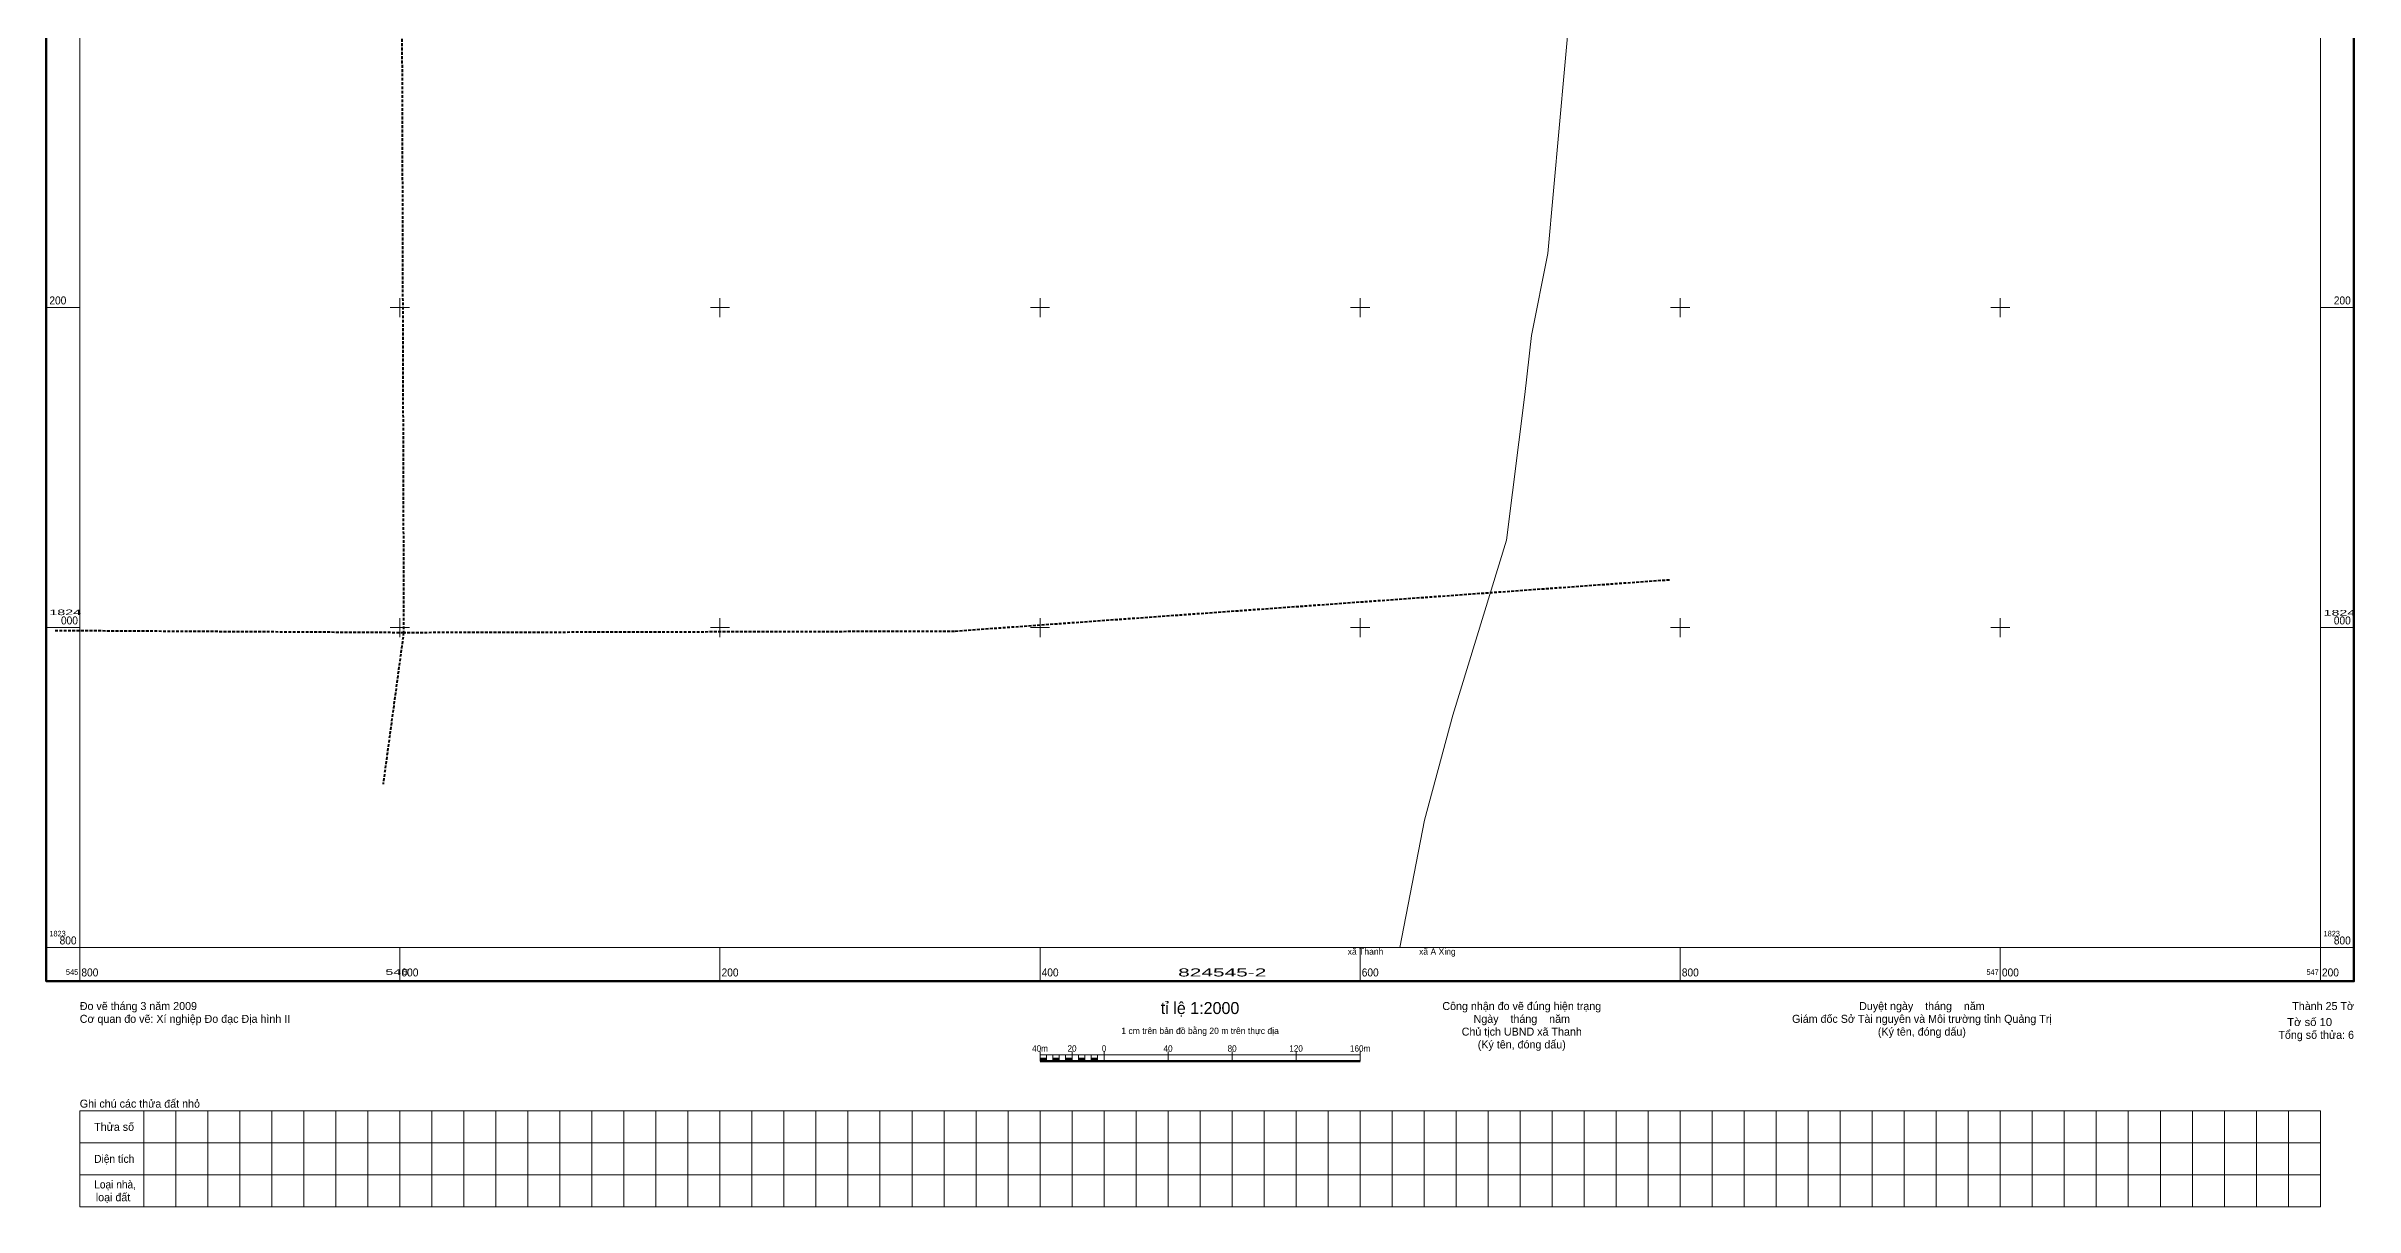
# Model space of a CAD drawing. Header units: metres. Extents: x 545779 to 547235, y 1823638 to 1825358.
# Drawn here: x 545779 to 547222, y 1823638 to 1824363 of the extents above; entities that cross this region are included whole.
import ezdxf
from ezdxf.enums import TextEntityAlignment as Align

# ---------------------------------------------------------------- set-up
doc = ezdxf.new("R2010")
doc.units = ezdxf.units.M
doc.header["$LTSCALE"] = 0.6
doc.linetypes.add('MEDIUM_DASHED', pattern=[4.5, 3, -1.5])
for name, color, linetype, lineweight in [('46', 7, 'Continuous', 13), ('50', 7, 'MEDIUM_DASHED', 40), ('62', 7, 'Continuous', 13)]:
    doc.layers.add(name, color=color, linetype=linetype, lineweight=lineweight)

msp = doc.modelspace()

# ---------------------------------------------------------------- hatches: boundary and pattern name
at = {"layer": '62'}
for points in [[(546400, 1823729), (546400, 1823731), (546404, 1823731), (546404, 1823729)], [(546408, 1823729), (546408, 1823731), (546412, 1823731), (546412, 1823729)], [(546416, 1823729), (546416, 1823731), (546420, 1823731), (546420, 1823729)], [(546424, 1823729), (546424, 1823731), (546428, 1823731), (546428, 1823729)], [(546432, 1823729), (546432, 1823731), (546436, 1823731), (546436, 1823729)]]:
    msp.add_hatch(color=256, dxfattribs=at).paths.add_polyline_path(points)

# ---------------------------------------------------------------- linework, layer by layer
at = {"layer": '46'}
msp.add_lwpolyline([(546624.73, 1823800), (546640.14, 1823879.68), (546653.81, 1823929.84), (546658, 1823945.22), (546691.49, 1824054.69), (546702.95, 1824145.79), (546707.04, 1824182.66), (546717.28, 1824233.87), (546731.44, 1824390.42)], dxfattribs=at)
at = {"layer": '50'}
msp.add_line((546002.34, 1823996.81), (545989.5, 1823902.17), dxfattribs=at)
for points in [[(546000.34, 1824702.76), (546002.34, 1823996.81)], [(546793.22, 1824029.75), (546346.56, 1823997.64), (546002.34, 1823996.81), (545783.95, 1823998.07)]]:
    msp.add_lwpolyline(points, dxfattribs=at)
at = {"layer": '62'}
for p, q in [((545800, 1824200), (545779, 1824200)), ((545994, 1824200), (546006, 1824200)), ((546000, 1824194), (546000, 1824206)), ((546194, 1824200), (546206, 1824200)), ((546200, 1824194), (546200, 1824206)), ((546394, 1824200), (546406, 1824200)), ((546400, 1824194), (546400, 1824206)), ((546594, 1824200), (546606, 1824200)), ((546600, 1824194), (546600, 1824206)), ((546794, 1824200), (546806, 1824200)), ((546800, 1824194), (546800, 1824206)), ((546994, 1824200), (547006, 1824200)), ((547000, 1824194), (547000, 1824206)), ((547200, 1824200), (547221, 1824200)), ((545800, 1824000), (545779, 1824000)), ((545994, 1824000), (546006, 1824000)), ((546000, 1823994), (546000, 1824006)), ((546194, 1824000), (546206, 1824000)), ((546200, 1823994), (546200, 1824006)), ((546394, 1824000), (546406, 1824000)), ((546400, 1823994), (546400, 1824006)), ((546594, 1824000), (546606, 1824000)), ((546600, 1823994), (546600, 1824006)), ((546794, 1824000), (546806, 1824000)), ((546800, 1823994), (546800, 1824006)), ((546994, 1824000), (547006, 1824000)), ((547000, 1823994), (547000, 1824006)), ((547200, 1824000), (547221, 1824000)), ((545800, 1823800), (545779, 1823800)), ((545800, 1823800), (545800, 1823779)), ((546000, 1823800), (546000, 1823779)), ((546200, 1823800), (546200, 1823779)), ((546400, 1823800), (546400, 1823779)), ((546600, 1823800), (546600, 1823779)), ((546800, 1823800), (546800, 1823779)), ((547000, 1823800), (547000, 1823779)), ((547200, 1823800), (547200, 1823779)), ((547200, 1823800), (547221, 1823800)), ((546400, 1823729), (546400, 1823735)), ((546400, 1823733), (546600, 1823733)), ((546404, 1823729), (546404, 1823733)), ((546408, 1823729), (546408, 1823733)), ((546412, 1823729), (546412, 1823733)), ((546416, 1823729), (546416, 1823733)), ((546420, 1823729), (546420, 1823735)), ((546420, 1823729), (546420, 1823733)), ((546424, 1823729), (546424, 1823733)), ((546428, 1823729), (546428, 1823733)), ((546432, 1823729), (546432, 1823733)), ((546436, 1823729), (546436, 1823733)), ((546440, 1823729), (546440, 1823735)), ((546480, 1823729), (546480, 1823735)), ((546520, 1823729), (546520, 1823735)), ((546560, 1823729), (546560, 1823735)), ((546600, 1823729), (546600, 1823735)), ((545840, 1823698), (545840, 1823638)), ((545860, 1823698), (545860, 1823638)), ((545880, 1823698), (545880, 1823638)), ((545900, 1823698), (545900, 1823638)), ((545920, 1823698), (545920, 1823638)), ((545940, 1823698), (545940, 1823638)), ((545960, 1823698), (545960, 1823638)), ((545980, 1823698), (545980, 1823638)), ((546000, 1823698), (546000, 1823638)), ((546020, 1823698), (546020, 1823638)), ((546040, 1823698), (546040, 1823638)), ((546060, 1823698), (546060, 1823638)), ((546080, 1823698), (546080, 1823638)), ((546100, 1823698), (546100, 1823638)), ((546120, 1823698), (546120, 1823638)), ((546140, 1823698), (546140, 1823638)), ((546160, 1823698), (546160, 1823638)), ((546180, 1823698), (546180, 1823638)), ((546200, 1823698), (546200, 1823638)), ((546220, 1823698), (546220, 1823638)), ((546240, 1823698), (546240, 1823638)), ((546260, 1823698), (546260, 1823638)), ((546280, 1823698), (546280, 1823638)), ((546300, 1823698), (546300, 1823638)), ((546320, 1823698), (546320, 1823638)), ((546340, 1823698), (546340, 1823638)), ((546360, 1823698), (546360, 1823638)), ((546380, 1823698), (546380, 1823638)), ((546400, 1823698), (546400, 1823638)), ((546420, 1823698), (546420, 1823638)), ((546440, 1823698), (546440, 1823638)), ((546460, 1823698), (546460, 1823638)), ((546480, 1823698), (546480, 1823638)), ((546500, 1823698), (546500, 1823638)), ((546520, 1823698), (546520, 1823638)), ((546540, 1823698), (546540, 1823638)), ((546560, 1823698), (546560, 1823638)), ((546580, 1823698), (546580, 1823638)), ((546600, 1823698), (546600, 1823638)), ((546620, 1823698), (546620, 1823638)), ((546640, 1823698), (546640, 1823638)), ((546660, 1823698), (546660, 1823638)), ((546680, 1823698), (546680, 1823638)), ((546700, 1823698), (546700, 1823638)), ((546720, 1823698), (546720, 1823638)), ((546740, 1823698), (546740, 1823638)), ((546760, 1823698), (546760, 1823638)), ((546780, 1823698), (546780, 1823638)), ((546800, 1823698), (546800, 1823638)), ((546820, 1823698), (546820, 1823638)), ((546840, 1823698), (546840, 1823638)), ((546860, 1823698), (546860, 1823638)), ((546880, 1823698), (546880, 1823638)), ((546900, 1823698), (546900, 1823638)), ((546920, 1823698), (546920, 1823638)), ((546940, 1823698), (546940, 1823638)), ((546960, 1823698), (546960, 1823638)), ((546980, 1823698), (546980, 1823638)), ((547000, 1823698), (547000, 1823638)), ((547020, 1823698), (547020, 1823638)), ((547040, 1823698), (547040, 1823638)), ((547060, 1823698), (547060, 1823638)), ((547080, 1823698), (547080, 1823638)), ((547100, 1823698), (547100, 1823638)), ((547120, 1823698), (547120, 1823638)), ((547140, 1823698), (547140, 1823638)), ((547160, 1823698), (547160, 1823638)), ((547180, 1823698), (547180, 1823638)), ((545800, 1823678), (547200, 1823678)), ((545800, 1823658), (547200, 1823658))]:
    msp.add_line(p, q, dxfattribs=at)
at = {"layer": '62', "lineweight": 53}
msp.add_line((546400, 1823729), (546600, 1823729), dxfattribs=at)
at = {"layer": '62', "lineweight": 158}
msp.add_lwpolyline([(545779, 1825241), (547221, 1825241), (547221, 1823779), (545779, 1823779)], close=True, dxfattribs=at)
at = {"layer": '62'}
for points in [[(545800, 1825220), (547200, 1825220), (547200, 1823800), (545800, 1823800)], [(546400, 1823729), (546400, 1823731), (546404, 1823731), (546404, 1823729)], [(546408, 1823729), (546408, 1823731), (546412, 1823731), (546412, 1823729)], [(546416, 1823729), (546416, 1823731), (546420, 1823731), (546420, 1823729)], [(546424, 1823729), (546424, 1823731), (546428, 1823731), (546428, 1823729)], [(546432, 1823729), (546432, 1823731), (546436, 1823731), (546436, 1823729)], [(545800, 1823698), (547200, 1823698), (547200, 1823638), (545800, 1823638)]]:
    msp.add_lwpolyline(points, close=True, dxfattribs=at)

# ---------------------------------------------------------------- texts
for s, height, width, p in [('200', 5, 0.95, (545781, 1824202)), ('1824', 3.5, 1.9, (545781, 1824007.81)), ('000', 5, 0.95, (545788.26, 1824002)), ('1824', 3.5, 1.9, (547202, 1824007.56)), ('1823', 3.5, 0.95, (545781, 1823807)), ('1823', 3.5, 0.95, (547202, 1823807)), ('800', 5, 0.95, (545801, 1823782)), ('000', 5, 0.95, (546001, 1823782)), ('200', 5, 0.95, (546201, 1823782)), ('400', 5, 0.95, (546401, 1823782)), ('600', 5, 0.95, (546601, 1823782)), ('800', 5, 0.95, (546801, 1823782)), ('000', 5, 0.95, (547001, 1823782)), ('200', 5, 0.95, (547201, 1823782)), ('Diện tích', 5, 0.95, (545809, 1823665.5)), ('Loại nhà,', 5, 0.95, (545809, 1823649.5))]:
    msp.add_text(s, height=height, dxfattribs=dict(at, width=width)).set_placement(p)
for s, height, width, p in [('200', 5, 0.95, (547219, 1824202)), ('000', 5, 0.95, (547219, 1824002)), ('800', 5, 0.95, (545798, 1823802)), ('800', 5, 0.95, (547219, 1823802)), ('545', 3.5, 0.95, (545799, 1823783)), ('546', 3.5, 1.9, (546005.8, 1823783)), ('547', 3.5, 0.95, (546998.98, 1823783)), ('547', 3.5, 0.95, (547199, 1823783)), ('Tờ số 10', 5, 1.05, (547207.3, 1823751))]:
    msp.add_text(s, height=height, dxfattribs=dict(at, width=width)).set_placement(p, align=Align.RIGHT)
for s, height, p in [('xã Thanh               xã A Xing', 4, (546625.975, 1823795.55)), ('tỉ lệ 1:2000', 7.5, (546500.005, 1823758.5)), ('Công nhận đo vẽ đúng hiện trạng', 5, (546701, 1823761)), ('Duyệt ngày    tháng    năm', 5, (546951.005, 1823761)), ('Ngày    tháng    năm', 5, (546701, 1823753)), ('Giám đốc Sở Tài nguyên và Môi trường tỉnh Quảng Trị', 5, (546951, 1823753)), ('1 cm trên bản đồ bằng 20 m trên thực địa', 4, (546499.995, 1823746)), ('Chủ tịch UBND xã Thanh', 5, (546701, 1823745)), ('(Ký tên, đóng dấu)', 5, (546701, 1823737)), ('(Ký tên, đóng dấu)', 5, (546951, 1823745))]:
    msp.add_text(s, height=height, dxfattribs=at).set_placement(p, align=Align.CENTER)
for s, height, width, p in [('824545-2', 5, 1.95, (546513.85, 1823782)), ('40m', 4, 0.95, (546400, 1823735)), ('20', 4, 0.95, (546420, 1823735)), ('0', 4, 0.9, (546440, 1823735)), ('40', 4, 0.95, (546480, 1823735)), ('80', 4, 0.95, (546520, 1823735)), ('120', 4, 0.95, (546559.995, 1823735)), ('160m', 4, 0.95, (546600.005, 1823735))]:
    msp.add_text(s, height=height, dxfattribs=dict(at, width=width)).set_placement(p, align=Align.CENTER)
for s, p in [('Đo vẽ tháng 3 năm 2009', (545800, 1823761)), ('Cơ quan đo vẽ: Xí nghiệp Đo đạc Địa hình II', (545800, 1823753)), ('Ghi chú các thửa đất nhỏ', (545800, 1823700)), ('Thửa số', (545809, 1823685.5)), ('loại đất', (545810, 1823641.5))]:
    msp.add_text(s, height=5, dxfattribs=at).set_placement(p)
for s, p in [('Thành 25 Tờ', (547221, 1823761)), ('Tổng số thửa: 6', (547221, 1823743))]:
    msp.add_text(s, height=5, dxfattribs=at).set_placement(p, align=Align.RIGHT)

doc.saveas('drawing.dxf')
